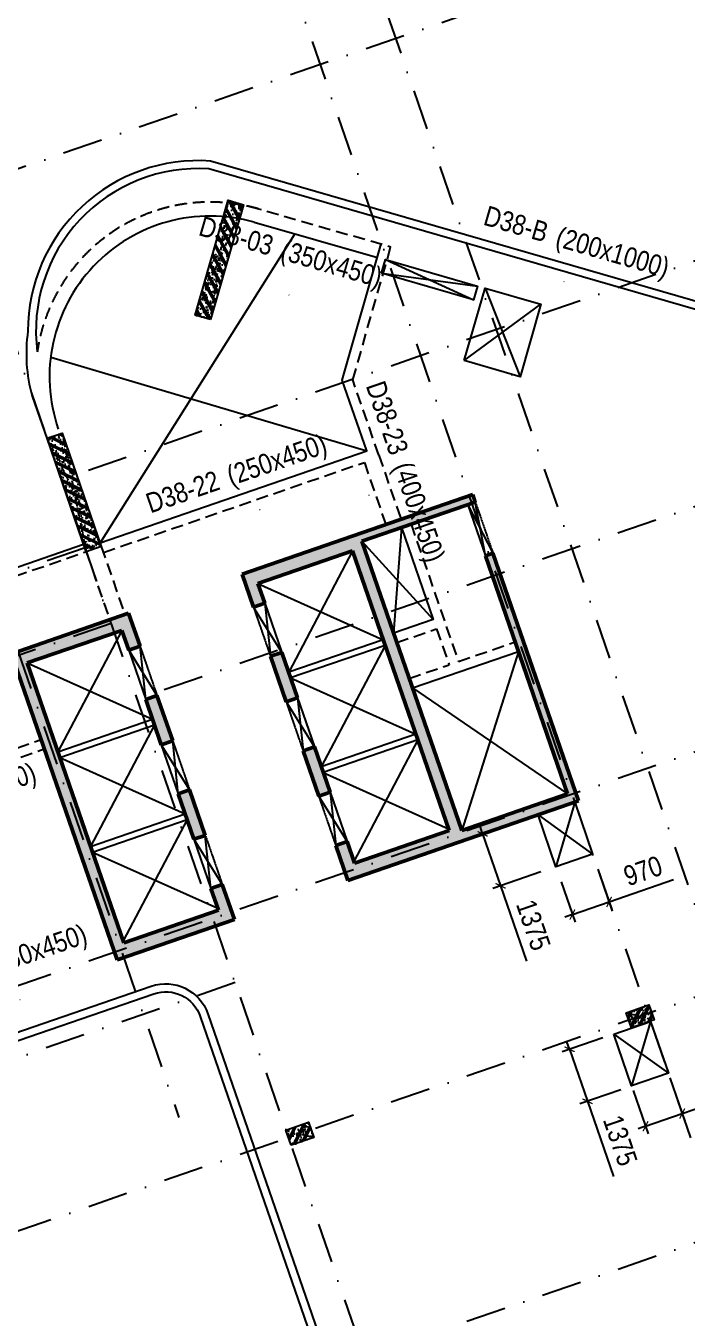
# Model space of a CAD drawing. Header units: millimetres. Extents: x -146681 to 1327256, y -72704 to 46237.
# Drawn here: x 851334 to 867866, y -13184 to 19124 of the extents above; entities that cross this region are included whole.
import ezdxf
from ezdxf.enums import TextEntityAlignment as Align

# ---------------------------------------------------------------- set-up
doc = ezdxf.new("R2010")
doc.units = ezdxf.units.MM
doc.header["$MEASUREMENT"] = 0
doc.linetypes.add('DASHDOT', pattern=[1, 0.5, -0.25, 0, -0.25])
doc.linetypes.add('DASHED', pattern=[4.5, 3, -1.5])
for name, color, linetype in [('ccu11-Khuat', 9, 'DASHED'), ('ccu11-Manh', 8, 'Continuous'), ('ccu11-Thay', 7, 'Continuous'), ('ccu12-Manh', 8, 'Continuous'), ('ccu12-Text', 31, 'Continuous'), ('KC2-DIM', 251, 'Continuous'), ('KT-Hatch', 251, 'Continuous'), ('KT-Luoi truc South Tower', 8, 'DASHDOT'), ('ST_MBDV Cot vach 220805$0$AUDIT_I_220805193045-5', 6, 'Continuous')]:
    doc.layers.add(name, color=color, linetype=linetype)
for name, color, linetype, lineweight in [('ccu12-Tencaukien', 9, 'Continuous', 15), ('KT-Kich thuoc', 159, 'Continuous', 18), ('ST_MBDV Cot vach 220805$0$KT-Net cot vach', 6, 'Continuous', 50)]:
    doc.layers.add(name, color=color, linetype=linetype, lineweight=lineweight)
doc.styles.add('Arial Narrow', font='ARIALN.TTF')
doc.dimstyles.new('ccu12-200', dxfattribs={"dimscale": 200, "dimtxt": 2.5, "dimasz": 1, "dimexe": 1, "dimexo": 2, "dimgap": 1, "dimtad": 1, "dimdec": 0, "dimdsep": 46, "dimtxsty": 'Arial Narrow', "dimblk": 'ARCHTICK', "dimcen": -1, "dimdle": 1, "dimclrd": 256, "dimclre": 256, "dimclrt": 3, "dimadec": 0, "dimazin": 2, "dimtfac": 0.1, "dimtdec": 0, "dimtmove": 0, "dimatfit": 1, "dimldrblk": 'ARCHTICK', "dimfxl": 1, "dimtvp": 0.833333, "dimtolj": 1, "dimtzin": 12, "dimarcsym": 0})
doc.dimstyles.new('CCU_1-300', dxfattribs={"dimscale": 300, "dimtxt": 2.5, "dimasz": 1, "dimexe": 1, "dimexo": 2, "dimgap": 0.5, "dimtad": 1, "dimdec": 0, "dimdsep": 46, "dimtxsty": 'Arial Narrow', "dimblk": 'ARCHTICK', "dimcen": -1, "dimdle": 1, "dimclrd": 256, "dimclre": 256, "dimclrt": 3, "dimadec": 0, "dimazin": 2, "dimtfac": 0.1, "dimtdec": 0, "dimtix": 1, "dimtmove": 2, "dimatfit": 1, "dimfxl": 1, "dimtvp": 0.833333, "dimtolj": 1, "dimtzin": 12, "dimarcsym": 0})

# ---------------------------------------------------------------- blocks, each defined once
blk = doc.blocks.new('_ArchTick')
at = {"color": 0, "const_width": 0.15}
blk.add_lwpolyline([(-0.5, -0.5), (0.5, 0.5)], dxfattribs=at)
blk = doc.blocks.new('*D493')
at = {"layer": 'Defpoints', "color": 0, "transparency": 16777216}
for p in [(-62765, 62151), (-62018, 59985), (-70998, 56885)]:
    blk.add_point(p, dxfattribs=at)
at = {"layer": 'KT-Kich thuoc', "lineweight": -2, "transparency": 16777216}
for p, q in [((-62214, 60553), (-62863, 62435)), ((-72029, 58953), (-62482, 62249)), ((-71193, 57452), (-71843, 59334))]:
    blk.add_line(p, q, dxfattribs=at)
for p, xscale, yscale, zscale, rotation in [((-62765, 62151), 300, 300, 300, 19.04713796427213), ((-71745, 59051), 300.0000000000001, 300.0000000000001, 300.0000000000001, 199.0471379642721)]:
    blk.add_blockref('_ArchTick', p, dxfattribs=dict(at, xscale=xscale, yscale=yscale, zscale=zscale, rotation=rotation))
at = {"layer": 'KT-Kich thuoc', "color": 3, "transparency": 16777216, "insert": (-67429, 61105), "char_height": 750, "attachment_point": 5, "rotation": 19.0471, "style": 'Arial Narrow'}
blk.add_mtext('\\A1;9500', dxfattribs=at)
blk = doc.blocks.new('*U194')
at = {"layer": 'ccu12-Tencaukien', "color": 8, "ltscale": 10000}
blk.add_line((361, -155), (354, -155), dxfattribs=at)
at = {"layer": 'ccu12-Text', "color": 2, "style": 'Arial Narrow', "width": 0.8}
blk.add_attdef('SH', text='', height=300, dxfattribs=at).set_placement((276, 6), align=Align.BOTTOM_RIGHT)
at = {"layer": 'ccu12-Text', "color": 31, "style": 'Arial Narrow', "width": 0.8}
for tag, p in [('(', (508, -75)), ('KT', (633, -75)), (')', (963, -75))]:
    blk.add_attdef(tag, text='', height=250, dxfattribs=at).set_placement(p, align=Align.BOTTOM_LEFT)
blk = doc.blocks.new('*U329')
h = blk.add_hatch()
h.set_pattern_fill('VATLIEU04', color=250, scale=40, style=0, pattern_type=2)
h.set_pattern_definition([(50, (-550, 650), (286.904, -25.1), [30, -330]), (355, (-550, 650), (-55.5, 300.88), [24, -264]), (100.451, (-526.1, 647.9), (231.404, 275.776), [25.496, -280.457]), (46.184, (-550, 730), (426.9, -66.21), [45, -495]), (96.636, (-514.43, 724.5), (373.87, 389.65), [38.24, -420.69]), (351.184, (-550, 730), (373.86, 389.65), [36, -396]), (21, (-510, 710), (238.763, -161.048), [30, -330]), (326, (-510, 710), (97.326, 290.06), [24, -264]), (71.451, (-490.1, 696.58), (336.09, 129.01), [25.496, -280.457]), (37.5, (-550, 650), (4.864, 133.1575), [0, -260.8, 0, -268, 0, -265]), (7.5, (-550, 650), (105.228, 157.765), [0, -152.8, 0, -254.8, 0, -101]), (327.5, (-639.2, 650), (213.529, -9.022), [0, -100, 0, -312, 0, -414]), (317.5, (-679.2, 650), (233.274, 40.042), [0, -130, 0, -207.2, 0, -294]), (45, (-550, 650), (-120.208, 120.208), []), (45, (-550, 699), (-120.208, 120.208), [])])
h.paths.add_polyline_path([(-475, -475), (-75, -475), (-75, 125), (-475, 125)])
at = {"color": 6, "ltscale": 0.25}
blk.add_lwpolyline([(-475, -475), (-75, -475), (-75, 125), (-475, 125)], close=True, dxfattribs=at)
at = {"layer": 'Defpoints', "linetype": 'ByBlock', "ltscale": 30}
for p, q in [((-75, -475), (-475, 125)), ((-475, -475), (-75, 125))]:
    blk.add_line(p, q, dxfattribs=at)
blk = doc.blocks.new('*U331')
h = blk.add_hatch()
h.set_pattern_fill('VATLIEU04', color=250, scale=40, style=0, pattern_type=2)
h.set_pattern_definition([(50, (-550, 650), (286.904, -25.1), [30, -330]), (355, (-550, 650), (-55.5, 300.88), [24, -264]), (100.451, (-526.1, 647.9), (231.404, 275.776), [25.496, -280.457]), (46.184, (-550, 730), (426.9, -66.21), [45, -495]), (96.636, (-514.43, 724.5), (373.87, 389.65), [38.24, -420.69]), (351.184, (-550, 730), (373.86, 389.65), [36, -396]), (21, (-510, 710), (238.763, -161.048), [30, -330]), (326, (-510, 710), (97.326, 290.06), [24, -264]), (71.451, (-490.1, 696.58), (336.09, 129.01), [25.496, -280.457]), (37.5, (-550, 650), (4.864, 133.1575), [0, -260.8, 0, -268, 0, -265]), (7.5, (-550, 650), (105.228, 157.765), [0, -152.8, 0, -254.8, 0, -101]), (327.5, (-639.2, 650), (213.529, -9.022), [0, -100, 0, -312, 0, -414]), (317.5, (-679.2, 650), (233.274, 40.042), [0, -130, 0, -207.2, 0, -294]), (45, (-550, 650), (-120.208, 120.208), []), (45, (-550, 699), (-120.208, 120.208), [])])
h.paths.add_polyline_path([(-475, -475), (-75, -475), (-75, 125), (-475, 125)])
at = {"color": 6, "ltscale": 0.25}
blk.add_lwpolyline([(-475, -475), (-75, -475), (-75, 125), (-475, 125)], close=True, dxfattribs=at)
at = {"layer": 'Defpoints', "linetype": 'ByBlock', "ltscale": 30}
for p, q in [((-75, -475), (-475, 125)), ((-475, -475), (-75, 125))]:
    blk.add_line(p, q, dxfattribs=at)
blk = doc.blocks.new('*U202')
h = blk.add_hatch()
h.set_pattern_fill('VATLIEU04', color=250, scale=40, style=0, pattern_type=2)
h.set_pattern_definition([(50, (-550, 3050), (286.904, -25.101), [30, -330]), (355, (-550, 3050), (-55.5, 300.877), [24, -264]), (100.451, (-526.1, 3047.9), (231.404, 275.776), [25.496, -280.457]), (46.184, (-550, 3130), (426.896, -66.208), [45, -495]), (96.636, (-514.43, 3124.5), (373.865, 389.647), [38.244, -420.685]), (351.184, (-550, 3130), (373.865, 389.65), [36, -396]), (21, (-510, 3110), (238.763, -161.048), [30, -330]), (326, (-510, 3110), (97.326, 290.06), [24, -264]), (71.451, (-490.1, 3096.58), (336.09, 129.012), [25.496, -280.457]), (37.5, (-550, 3050), (4.864, 133.1575), [0, -260.8, 0, -268, 0, -265]), (7.5, (-550, 3050), (105.228, 157.7647), [0, -152.8, 0, -254.8, 0, -101]), (327.5, (-639.2, 3050), (213.529, -9.022), [0, -100, 0, -312, 0, -414]), (317.5, (-679.2, 3050), (233.274, 40.042), [0, -130, 0, -207.2, 0, -294]), (45, (-550, 3050), (-120.208, 120.208), []), (45, (-550, 3099), (-120.208, 120.208), [])])
h.paths.add_polyline_path([(-475, -475), (-75, -475), (-75, 2525), (-475, 2525)])
at = {"color": 6, "ltscale": 0.25}
blk.add_lwpolyline([(-475, -475), (-75, -475), (-75, 2525), (-475, 2525)], close=True, dxfattribs=at)
at = {"layer": 'Defpoints', "linetype": 'ByBlock', "ltscale": 30}
for p, q in [((-75, -475), (-475, 2525)), ((-475, -475), (-75, 2525))]:
    blk.add_line(p, q, dxfattribs=at)
blk = doc.blocks.new('*U200')
h = blk.add_hatch()
h.set_pattern_fill('VATLIEU04', color=250, scale=40, style=0, pattern_type=2)
h.set_pattern_definition([(50, (-550, 3038.88), (286.904, -25.101), [30, -330]), (355, (-550, 3038.88), (-55.5, 300.877), [24, -264]), (100.451, (-526.1, 3036.8), (231.404, 275.776), [25.496, -280.457]), (46.184, (-550, 3118.88), (426.896, -66.208), [45, -495]), (96.636, (-514.43, 3113.36), (373.865, 389.647), [38.244, -420.685]), (351.184, (-550, 3118.9), (373.865, 389.65), [36, -396]), (21, (-510, 3098.88), (238.763, -161.048), [30, -330]), (326, (-510, 3098.88), (97.326, 290.06), [24, -264]), (71.451, (-490.1, 3085.46), (336.09, 129.012), [25.496, -280.457]), (37.5, (-550, 3038.88), (4.864, 133.1575), [0, -260.8, 0, -268, 0, -265]), (7.5, (-550, 3038.88), (105.228, 157.7647), [0, -152.8, 0, -254.8, 0, -101]), (327.5, (-639.2, 3038.88), (213.529, -9.022), [0, -100, 0, -312, 0, -414]), (317.5, (-679.2, 3038.88), (233.274, 40.042), [0, -130, 0, -207.2, 0, -294]), (45, (-550, 3038.88), (-120.208, 120.208), []), (45, (-550, 3087.88), (-120.208, 120.208), [])])
h.paths.add_polyline_path([(-475, -475), (-75, -475), (-75, 2514), (-475, 2514)])
at = {"color": 6, "ltscale": 0.25}
blk.add_lwpolyline([(-475, -475), (-75, -475), (-75, 2514), (-475, 2514)], close=True, dxfattribs=at)
at = {"layer": 'Defpoints', "linetype": 'ByBlock', "ltscale": 30}
for p, q in [((-75, -475), (-475, 2514)), ((-475, -475), (-75, 2514))]:
    blk.add_line(p, q, dxfattribs=at)
blk = doc.blocks.new('MBCV-T38')
at = {"layer": 'KT-Hatch'}
h = blk.add_hatch(dxfattribs=at)
h.set_pattern_fill('BTCT', color=256, scale=40)
h.set_pattern_definition([(50, (44510.04, -29192.65), (286.9041, -25.10085), [30, -330]), (355, (44510.04, -29192.65), (-55.5005, 300.8769), [24, -264]), (100.4514, (44533.95, -29194.74), (231.40375, 275.7758), [25.4961, -280.4568]), (46.1842, (44510.04, -29112.65), (426.8964, -66.2076), [45, -495]), (96.6356, (44545.6, -29118.16), (373.865, 389.6471), [38.2441, -420.6852]), (351.1842, (44510.04, -29112.65), (373.8648, 389.6474), [36, -396]), (21, (44550.04, -29132.65), (238.7628, -161.04756), [30, -330]), (326, (44550.04, -29132.65), (97.3261, 290.06), [24, -264]), (71.4514, (44569.93, -29146.07), (336.08905, 129.0122), [25.4961, -280.4568]), (37.5, (44510.04, -29192.65), (4.86394, 133.15754), [0, -260.8, 0, -268, 0, -265]), (7.5, (44510.04, -29192.65), (105.22781, 157.76468), [0, -152.8, 0, -254.8, 0, -101]), (327.5, (44420.84, -29192.65), (213.52897, -9.02195), [0, -100, 0, -312, 0, -414]), (317.5, (44380.84, -29192.65), (233.27447, 40.042), [0, -130, 0, -207.2, 0, -294]), (45, (44510.04, -29192.65), (-106.06602, 106.06602), []), (45, (44580.75, -29192.65), (-106.06602, 106.06602), [])])
h.paths.add_polyline_path([(-21536, 14882), (-24466, 13870), (-21822, 6213), (-18892, 7225), (-19194, 8099), (-19478, 8001), (-19290, 7458), (-21653, 6642), (-24068, 13637), (-21705, 14453), (-21534, 13957), (-21250, 14054)])
h.paths.add_polyline_path([(-15938, 16441), (-13523, 9446), (-15886, 8630), (-16075, 9176), (-16358, 9078), (-16056, 8202), (-10290, 10192), (-12427, 16384), (-12616, 16318), (-10560, 10363), (-13207, 9450), (-15703, 16681), (-12868, 17660), (-12933, 17849), (-18699, 15858), (-18414, 15033), (-18131, 15131), (-18301, 15625)])
h.paths.add_polyline_path([(-17598, 12670), (-17315, 12768), (-17706, 13903), (-17990, 13805)], flags=17)
h.paths.add_polyline_path([(-16891, 11539), (-17174, 11442), (-16783, 10307), (-16499, 10405)], flags=17)
h.paths.add_polyline_path([(-19902, 9230), (-19618, 9328), (-20010, 10463), (-20294, 10365)], flags=17)
h.paths.add_polyline_path([(-20826, 12826), (-21109, 12728), (-20718, 11593), (-20434, 11691)], flags=17)
at = {"layer": 'ccu11-Khuat', "color": 6, "ltscale": 0.2, "elevation": 0}
for points in [[(-12868, 17660), (-12427, 16384)], [(-18414, 15033), (-17990, 13805)], [(-21250, 14054), (-20826, 12826)], [(-17598, 12670), (-17174, 11442)], [(-20434, 11691), (-20010, 10463)], [(-16783, 10307), (-16358, 9078)], [(-19618, 9328), (-19194, 8099)]]:
    blk.add_lwpolyline(points, dxfattribs=at)
at = {"layer": 'ccu11-Thay', "color": 6, "ltscale": 0.5, "elevation": 0}
for points in [[(-13057, 17594), (-12616, 16318)], [(-18131, 15131), (-17706, 13903)], [(-21534, 13957), (-21109, 12728)], [(-17315, 12768), (-16891, 11539)], [(-20718, 11593), (-20294, 10365)], [(-16499, 10405), (-16075, 9176)], [(-19902, 9230), (-19478, 8001)]]:
    blk.add_lwpolyline(points, dxfattribs=at)
at = {"layer": 'ccu12-Manh', "ltscale": 0.5}
for p, q in [((-13057, 17594, 0), (-12427, 16384, 0)), ((-12616, 16318, 0), (-12868, 17660, 0))]:
    blk.add_line(p, q, dxfattribs=at)
at = {"layer": 'ST_MBDV Cot vach 220805$0$KT-Net cot vach', "extrusion": (-3.35283e-09, 1.99852e-08, 1)}
for p, q in [((-12933, 17849, 0), (-18699, 15858, 0)), ((-12868, 17660, 0), (-12933, 17849, 0)), ((-12868, 17660, 0), (-15703, 16681, 0)), ((-15703, 16681, 0), (-13207, 9450, 0)), ((-15938, 16441, 0), (-18301, 15625, 0)), ((-13523, 9446, 0), (-15938, 16441, 0)), ((-10560, 10363, 0), (-12616, 16318, 0)), ((-10290, 10192, 0), (-12427, 16384, 0)), ((-18699, 15858, 0), (-18414, 15033, 0)), ((-18301, 15625, 0), (-18131, 15131, 0)), ((-21536, 14882, 0), (-24466, 13870, 0)), ((-21250, 14054, 0), (-21536, 14882, 0)), ((-21705, 14453, 0), (-24068, 13637, 0)), ((-21534, 13957, 0), (-21705, 14453, 0)), ((-17706, 13903, 0), (-17315, 12768, 0)), ((-24466, 13870, 0), (-21822, 6213, 0)), ((-24068, 13637, 0), (-21653, 6642, 0)), ((-17990, 13805, 0), (-17598, 12670, 0)), ((-20718, 11593, 0), (-21109, 12728, 0)), ((-20434, 11691, 0), (-20826, 12826, 0)), ((-17174, 11442, 0), (-16783, 10307, 0)), ((-16891, 11539, 0), (-16499, 10405, 0)), ((-19902, 9230, 0), (-20294, 10365, 0)), ((-19618, 9328, 0), (-20010, 10463, 0)), ((-13207, 9450, 0), (-10560, 10363, 0)), ((-16056, 8202, 0), (-10290, 10192, 0)), ((-15886, 8630, 0), (-13523, 9446, 0)), ((-16358, 9078, 0), (-16056, 8202, 0)), ((-16075, 9176, 0), (-15886, 8630, 0)), ((-18892, 7225, 0), (-19194, 8099, 0)), ((-19290, 7458, 0), (-19478, 8001, 0)), ((-21653, 6642, 0), (-19290, 7458, 0)), ((-21822, 6213, 0), (-18892, 7225, 0))]:
    blk.add_line(p, q, dxfattribs=at)
at = {"layer": 'ST_MBDV Cot vach 220805$0$KT-Net cot vach'}
for p, q in [((-12616, 16318, 0), (-12427, 16384, 0)), ((-18131, 15131, 0), (-18414, 15033, 0)), ((-21250, 14054, 0), (-21534, 13957, 0)), ((-17706, 13903, 0), (-17990, 13805, 0)), ((-20826, 12826, 0), (-21109, 12728, 0)), ((-17315, 12768, 0), (-17598, 12670, 0)), ((-20434, 11691, 0), (-20718, 11593, 0)), ((-16891, 11539, 0), (-17174, 11442, 0)), ((-20010, 10463, 0), (-20294, 10365, 0)), ((-16499, 10405, 0), (-16783, 10307, 0)), ((-19618, 9328, 0), (-19902, 9230, 0)), ((-16075, 9176, 0), (-16358, 9078, 0)), ((-19194, 8099, 0), (-19478, 8001, 0))]:
    blk.add_line(p, q, dxfattribs=at)
at = {"layer": 'ST_MBDV Cot vach 220805$0$AUDIT_I_220805193045-5', "linetype": 'ByBlock'}
for name, p, xscale, rotation in [('*U200', (-19814, 22810, 0), -1, 343.8836854960887), ('*U202', (-22971, 18962, 0), -1, 199.0471379540016), ('*U329', (-8671, 5121, 0), -0.9999999999999998, 289.0471379532163), ('*U331', (-17178, 2184, 0), -0.9999999999999998, 289.0471379532163)]:
    blk.add_blockref(name, p, dxfattribs=dict(at, xscale=xscale, rotation=rotation))
blk = doc.blocks.new('mbkc-t38')
blk.add_line((-26296, 27572, 0), (-24098, 28331, 0))
at = {"elevation": 0}
for points in [[(6200, 10700), (3064, 10700), (3074, 12373, 0.085159), (2784, 14138), (1049, 19152), (-3079, 31083, 0.260467), (-5870, 33557), (-20929, 37908, 0.435644), (-25490, 33654, 0.102481), (-25386, 32033), (-24080, 28306), (-24089, 28303)], [(6200, 10500), (2863, 10500), (2874, 12375, 0.085159), (2595, 14072), (860, 19087), (-3268, 31017, 0.260924), (-5919, 33363), (-20964, 37710, 0.472688), (-25256, 33136, 0.364297)], [(-26286, 27544), (-26287, 27544), (-28875, 34908, 0.338337), (-32749, 36444), (-62185, 26289, 0.459457), (-64225, 21139), (-55456, 6813, 0.279689), (-50490, 5781), (-27772, 13619, 0.204279), (-27706, 13740), (-27482, 14770, -0.275412), (-26755, 15571), (-22342, 17089, -0.414195), (-21181, 16524), (-12852, -7567, 0.319754), (-8032, -11000), (37106, -11000, 0.36531), (42072, -6689, 0.102434), (42063, -5068), (39621, 6403, 0.132611), (38155, 9202, 0.066499), (37024, 10116, 0.137615), (34943, 10700), (9300, 10700)], [(-53502, 5908, 0.161195), (-50556, 5970), (-27901, 13786), (-27678, 14811, -0.274307), (-26816, 15761), (-22407, 17278, -0.414153), (-20992, 16589), (-12663, -7501, 0.319754), (-8032, -10800), (37104, -10800, 0.151467), (39864, -9900, 0.151467)]]:
    blk.add_lwpolyline(points, format="xyb", dxfattribs=at)
at = {"ltscale": 0.5, "elevation": 0}
for points in [[(-16148, 28746), (-15355, 26449), (-16347, 26106)], [(-16608, 25942), (-18971, 25126)], [(-16559, 25800), (-18922, 24984)], [(-15874, 24735), (-13227, 25649)], [(-24738, 23138), (-22375, 23954)], [(-24689, 22996), (-22326, 23812)], [(-15792, 23579), (-18155, 22763)], [(-15743, 23437), (-18106, 22621)], [(-23922, 20775), (-21559, 21591)], [(-23873, 20633), (-21510, 21449)]]:
    blk.add_lwpolyline(points, dxfattribs=at)
at = {"layer": 'ccu11-Khuat', "ltscale": 100}
for p, q in [((-20383, 36899, 0), (-16418, 35767, 0)), ((-17079, 30375, 0), (-16543, 28821, 0)), ((-16718, 30553, 0), (-16165, 28951, 0)), ((-15912, 28827, 0), (-14727, 25396, 0)), ((-26230, 27383, 0), (-24033, 28142, 0)), ((-24033, 28142, 0), (-23445, 26441, 0)), ((-23655, 28273, 0), (-23067, 26571, 0)), ((-30432, 21627, 0), (-25162, 23446, 0)), ((-30350, 21391, 0), (-25080, 23210, 0))]:
    blk.add_line(p, q, dxfattribs=at)
at = {"layer": 'ccu11-Khuat', "ltscale": 100, "elevation": 0}
for points in [[(-16718, 30553), (-17368, 32437), (-16418, 35767)], [(-23603, 28123), (-17079, 30375)], [(-16266, 25870), (-15273, 26212), (-14963, 25314)], [(-14727, 25396), (-13309, 25885)], [(-15956, 24972), (-14963, 25314)]]:
    blk.add_lwpolyline(points, dxfattribs=at)
at = {"layer": 'ccu11-Khuat', "color": 6, "ltscale": 0.2, "elevation": 0}
for points in [[(-14305, 29382), (-13864, 28106)], [(-19851, 26756), (-19427, 25527)], [(-22687, 25777), (-22263, 24548)], [(-19035, 24393), (-18611, 23164)], [(-21871, 23414), (-21447, 22185)], [(-18220, 22029), (-17795, 20801)], [(-21055, 21050), (-20631, 19822)]]:
    blk.add_lwpolyline(points, dxfattribs=at)
at = {"layer": 'ccu11-Khuat', "ltscale": 100}
blk.add_arc((-20935, 32517, 0), 4365, 74.0714, 171.8386, dxfattribs=at)
at = {"layer": 'ccu11-Manh'}
for p, q in [((-18817, 36088, 0), (-23685, 28359, 0)), ((-16554, 35445, 0), (-14350, 34436, 0)), ((-16652, 35103, 0), (-14251, 34782, 0)), ((-14056, 34731, 0), (-13188, 32517, 0)), ((-14580, 32919, 0), (-12664, 34330, 0)), ((-24920, 33008, 0), (-17019, 30661, 0)), ((-11821, 21882, 0), (-12289, 20266, 0)), ((-12738, 21565, 0), (-11372, 20582, 0)), ((-9928, 16399, 0), (-10397, 14786, 0)), ((-10845, 16083, 0), (-9480, 15102, 0))]:
    blk.add_line(p, q, dxfattribs=at)
at = {"layer": 'ccu11-Manh', "elevation": 0}
for points in [[(-16148, 28746), (-16347, 26106)], [(-17375, 28163), (-18971, 25126)], [(-17140, 28403), (-15355, 26449)], [(-19738, 27347), (-16608, 25942)], [(-23142, 26175), (-24738, 23138)], [(-16559, 25800), (-18155, 22763)], [(-25505, 25359), (-22375, 23954)], [(-18922, 24984), (-15792, 23579)], [(-22326, 23812), (-23922, 20775)], [(-15743, 23437), (-17340, 20400)], [(-24689, 22996), (-21559, 21591)], [(-18106, 22621), (-14976, 21216)], [(-21510, 21449), (-23106, 18412)], [(-23873, 20633), (-20743, 19227)]]:
    blk.add_lwpolyline(points, dxfattribs=at)
at = {"layer": 'ccu11-Thay'}
blk.add_line((-19833, 36378, 0), (-16754, 35499, 0), dxfattribs=at)
at = {"layer": 'ccu11-Thay', "elevation": 0}
for points in [[(-23685, 28359), (-17019, 30661), (-17630, 32430), (-16658, 35835)], [(-16652, 35103), (-16554, 35445), (-14250, 34781), (-14350, 34436), (-16652, 35103)], [(-16652, 35103), (-16554, 35445), (-14251, 34782), (-14350, 34436), (-16652, 35103)], [(-12738, 21565), (-11821, 21882), (-11372, 20582), (-12289, 20266), (-12738, 21565)], [(-10845, 16083), (-9928, 16399), (-9480, 15102), (-10397, 14786), (-10845, 16083)]]:
    blk.add_lwpolyline(points, dxfattribs=at)
blk.add_lwpolyline([(-14580, 32919), (-14056, 34731), (-12664, 34330), (-13188, 32517)], close=True, dxfattribs=at)
blk.add_lwpolyline([(-14580, 32919), (-14056, 34731), (-12664, 34330), (-13188, 32517)], close=True, dxfattribs=at)
at = {"layer": 'ccu11-Thay', "color": 6, "ltscale": 0.5, "elevation": 0}
for points in [[(-14494, 29317), (-14053, 28041)], [(-19568, 26854), (-19143, 25625)], [(-22971, 25679), (-22546, 24450)], [(-18752, 24490), (-18328, 23262)], [(-22155, 23316), (-21730, 22087)], [(-17936, 22127), (-17512, 20899)], [(-21339, 20953), (-20915, 19724)]]:
    blk.add_lwpolyline(points, dxfattribs=at)
at = {"layer": 'ccu11-Thay'}
blk.add_arc((-20935, 32517, 0), 4015, 74.0714, 199.0471, dxfattribs=at)
at = {"layer": 'ccu12-Manh', "ltscale": 0.5}
for p, q in [((-14494, 29317, 0), (-13864, 28106, 0)), ((-14053, 28041, 0), (-14305, 29382, 0))]:
    blk.add_line(p, q, dxfattribs=at)
at = {"layer": 'ccu12-Manh', "ltscale": 0.5, "elevation": 0}
for points in [[(-13227, 25649), (-14644, 21172)], [(-15874, 24736), (-11997, 22086)]]:
    blk.add_lwpolyline(points, dxfattribs=at)
at = {"layer": 'KC2-DIM', "ltscale": 0.5, "elevation": 0}
for points in [[(-19568, 26854), (-19427, 25527)], [(-19143, 25625), (-19851, 26756)], [(-22971, 25679), (-22263, 24548)], [(-22546, 24450), (-22687, 25777)], [(-18328, 23262), (-19035, 24393)], [(-18752, 24490), (-18611, 23164)], [(-22155, 23316), (-21447, 22185)], [(-21730, 22087), (-21871, 23414)], [(-17512, 20899), (-18220, 22029)], [(-17936, 22127), (-17795, 20801)], [(-20915, 19724), (-21055, 21050)], [(-21339, 20953), (-20631, 19822)]]:
    blk.add_lwpolyline(points, dxfattribs=at)
at = {"layer": 'ccu11-Khuat'}
blk.add_blockref('MBCV-T38', (-1437, 11722, 0), dxfattribs=at)
blk = doc.blocks.new('*D356')
at = {"layer": 'Defpoints', "color": 0, "transparency": 16777216}
for p in [(864137, -599), (864586, -1898), (863202, -2376)]:
    blk.add_point(p, dxfattribs=at)
at = {"layer": 'KC2-DIM', "lineweight": -2, "transparency": 16777216}
for p, q in [((863759, -729), (862564, -1142)), ((862753, -1077), (862688, -888)), ((862753, -1077), (863202, -2376)), ((864208, -2029), (863012, -2442)), ((863202, -2376), (863851, -4256))]:
    blk.add_line(p, q, dxfattribs=at)
at = {"layer": 'KC2-DIM', "lineweight": -2, "transparency": 16777216, "xscale": 200, "yscale": 200, "zscale": 200}
for p, rotation in [((862753, -1077), 289.0471397056484), ((863202, -2376), 109.0471397056483)]:
    blk.add_blockref('_ArchTick', p, dxfattribs=dict(at, rotation=rotation))
at = {"layer": 'KC2-DIM', "color": 3, "transparency": 16777216, "insert": (864022, -3357), "char_height": 500, "attachment_point": 5, "rotation": 289.0471, "style": 'Arial Narrow'}
blk.add_mtext('\\A1;1375', dxfattribs=at)
blk = doc.blocks.new('*D357')
at = {"layer": 'Defpoints', "color": 0, "transparency": 16777216}
for p in [(865503, -1582), (864586, -1898), (865915, -2776)]:
    blk.add_point(p, dxfattribs=at)
at = {"layer": 'KC2-DIM', "lineweight": -2, "transparency": 16777216}
for p, q in [((865633, -1960), (865980, -2965)), ((865915, -2776), (867526, -2220)), ((864717, -2276), (865064, -3281)), ((864998, -3092), (865915, -2776)), ((864998, -3092), (864809, -3158))]:
    blk.add_line(p, q, dxfattribs=at)
at = {"layer": 'KC2-DIM', "lineweight": -2, "transparency": 16777216, "xscale": 200, "yscale": 200, "zscale": 200}
for p, rotation in [((865915, -2776), 199.047137953764), ((864998, -3092), 19.04713795376409)]:
    blk.add_blockref('_ArchTick', p, dxfattribs=dict(at, rotation=rotation))
at = {"layer": 'KC2-DIM', "color": 3, "transparency": 16777216, "insert": (866761, -2002), "char_height": 500, "attachment_point": 5, "rotation": 19.0471, "style": 'Arial Narrow'}
blk.add_mtext('\\A1;970', dxfattribs=at)
blk = doc.blocks.new('*D358')
at = {"layer": 'Defpoints', "color": 0, "transparency": 16777216}
for p in [(866135, -6045), (866583, -7345), (865374, -7762)]:
    blk.add_point(p, dxfattribs=at)
at = {"layer": 'KC2-DIM', "lineweight": -2, "transparency": 16777216}
for p, q in [((865757, -6175), (864737, -6527)), ((864926, -6461), (864861, -6272)), ((864926, -6461), (865374, -7762)), ((866204, -7475), (865185, -7827)), ((865374, -7762), (866022, -9642))]:
    blk.add_line(p, q, dxfattribs=at)
at = {"layer": 'KC2-DIM', "lineweight": -2, "transparency": 16777216, "xscale": 200, "yscale": 200, "zscale": 200}
for p, rotation in [((864926, -6461), 289.0063352187963), ((865374, -7762), 109.0063352187962)]:
    blk.add_blockref('_ArchTick', p, dxfattribs=dict(at, rotation=rotation))
at = {"layer": 'KC2-DIM', "color": 3, "transparency": 16777216, "insert": (866193, -8743), "char_height": 500, "attachment_point": 5, "rotation": 289.0063, "style": 'Arial Narrow'}
blk.add_mtext('\\A1;1375', dxfattribs=at)
blk = doc.blocks.new('*D359')
at = {"layer": 'Defpoints', "color": 0, "transparency": 16777216}
for p in [(867303, -6797), (866387, -7114), (867742, -8069)]:
    blk.add_point(p, dxfattribs=at)
at = {"layer": 'KC2-DIM', "lineweight": -2, "transparency": 16777216}
for p, q in [((867434, -7175), (867807, -8258)), ((866517, -7492), (866891, -8575)), ((867742, -8069), (869353, -7513)), ((866826, -8385), (867742, -8069)), ((866826, -8385), (866637, -8451))]:
    blk.add_line(p, q, dxfattribs=at)
at = {"layer": 'KC2-DIM', "lineweight": -2, "transparency": 16777216, "xscale": 200, "yscale": 200, "zscale": 200}
for p, rotation in [((867742, -8069), 199.0471379537626), ((866826, -8385), 19.04713795376257)]:
    blk.add_blockref('_ArchTick', p, dxfattribs=dict(at, rotation=rotation))
at = {"layer": 'KC2-DIM', "color": 3, "transparency": 16777216, "insert": (868588, -7295), "char_height": 500, "attachment_point": 5, "rotation": 19.0471, "style": 'Arial Narrow'}
blk.add_mtext('\\A1;970', dxfattribs=at)
blk = doc.blocks.new('Asix South Tower')
at = {"layer": 'KT-Luoi truc South Tower', "ltscale": 2000}
for p, q in [((-61527.4, 64693.7), (-45306.5, 17710.6)), ((-63417.9, 64041.1), (-47197, 17057.9)), ((-45928.1, 63080), (-113358.3, 39799.9)), ((-72397.8, 60940.8), (-54232.5, 8325.6)), ((-74690, 60149.4), (-64788, 31468.5)), ((-43415.2, 55801.6), (-67725.7, 47408.4)), ((-41522.4, 50319.2), (-65827.2, 41928)), ((-67132.6, 45709), (-110541.5, 30722.1)), ((-39629.6, 44836.7), (-71714.8, 33759.3)), ((-66479.9, 43818.5), (-109888.9, 28831.6)), ((-37736.8, 39354.3), (-105450.5, 15976.2)), ((-63379.6, 34838.6), (-106788.6, 19851.7)), ((-37735.1, 33218.9), (-103274.2, 10591.7))]:
    blk.add_line(p, q, dxfattribs=at)
at = {"layer": 'KT-Kich thuoc'}
dim = blk.add_linear_dim(base=(-62765.3, 62150.9), p1=(-70997.6, 56885.2), p2=(-62017.7, 59985.5), angle=19.04714, dimstyle='CCU_1-300', dxfattribs=at)
dim.commit()
dim.dimension.update_dxf_attribs({"geometry": '*D493', "text_midpoint": (-67429.2, 61104.5)})

msp = doc.modelspace()

# ---------------------------------------------------------------- block references
msp.add_blockref('mbkc-t38', (876875.3, -22163.9, 0))
at = {"layer": 'ccu12-Tencaukien', "extrusion": (1.49553e-07, -1.06322e-06, 1)}
ref = msp.add_blockref('*U194', (864435.2, 13340.8, 0.1), dxfattribs=dict(at, xscale=1.815893337873055, yscale=1.815893337873055, zscale=1.815893337873055, rotation=323.4206192105505))
ref.add_attrib('KT', '(200x1000)', dxfattribs={"color": 31, "extrusion": (1.49553e-07, -1.06322e-06, 1), "height": 500, "rotation": 343.88369, "style": 'Arial Narrow'}).set_placement((864503.5, 13483.9, 0.1), align=Align.BOTTOM_LEFT)
ref.add_attrib('SH', 'D38-B', dxfattribs={"color": 2, "extrusion": (1.49553e-07, -1.06322e-06, 1), "height": 500, "rotation": 343.88369, "style": 'Arial Narrow'}).set_placement((864261.1, 13563.2, 0.1), align=Align.BOTTOM_RIGHT)
ref = msp.add_blockref('*U194', (857561.4, 13008.9, 0.1), dxfattribs=dict(at, xscale=1.815893337873055, yscale=1.815893337873055, zscale=1.815893337873055, rotation=323.4206192105505))
ref.add_attrib('KT', '(350x450)', dxfattribs={"color": 31, "extrusion": (1.49553e-07, -1.06322e-06, 1), "height": 500, "rotation": 343.88369, "style": 'Arial Narrow'}).set_placement((857629.7, 13151.9, 0.1), align=Align.BOTTOM_LEFT)
ref.add_attrib('SH', 'D38-03', dxfattribs={"color": 2, "extrusion": (1.49553e-07, -1.06322e-06, 1), "height": 500, "rotation": 343.88369, "style": 'Arial Narrow'}).set_placement((857387.2, 13231.2, 0.1), align=Align.BOTTOM_RIGHT)
at = {"layer": 'ccu12-Tencaukien', "extrusion": (-7.83069e-07, -7.34583e-07, 1)}
ref = msp.add_blockref('*U194', (860215.6, 8034, -0.7), dxfattribs=dict(at, xscale=1.815893337873054, yscale=1.815893337873054, zscale=1.815893337873054, rotation=268.5840801821969))
ref.add_attrib('KT', '(400x450)', dxfattribs={"color": 31, "extrusion": (-7.83069e-07, -7.34583e-07, 1), "height": 500, "rotation": 289.04715, "style": 'Arial Narrow'}).set_placement((860371.9, 8060.6, -0.7), align=Align.BOTTOM_LEFT)
ref.add_attrib('SH', 'D38-23', dxfattribs={"color": 2, "extrusion": (-7.83069e-07, -7.34583e-07, 1), "height": 500, "rotation": 289.04715, "style": 'Arial Narrow'}).set_placement((860297.1, 8304.5, -0.7), align=Align.BOTTOM_RIGHT)
at = {"layer": 'ccu12-Tencaukien', "extrusion": (7.34583e-07, -7.83069e-07, 1)}
ref = msp.add_blockref('*U194', (856542.8, 7321.3, 0.6), dxfattribs=dict(at, xscale=1.815893337873054, yscale=1.815893337873054, zscale=1.815893337873054, rotation=358.58408018223))
ref.add_attrib('KT', '(250x450)', dxfattribs={"color": 31, "extrusion": (7.34583e-07, -7.83069e-07, 1), "height": 500, "rotation": 19.04715, "style": 'Arial Narrow'}).set_placement((856516.3, 7477.6, 0.6), align=Align.BOTTOM_LEFT)
ref.add_attrib('SH', 'D38-22', dxfattribs={"color": 2, "extrusion": (7.34583e-07, -7.83069e-07, 1), "height": 500, "rotation": 19.04715, "style": 'Arial Narrow'}).set_placement((856272.4, 7402.8, 0.6), align=Align.BOTTOM_RIGHT)
at = {"layer": 'ccu12-Tencaukien', "extrusion": (7.34404e-07, -7.83237e-07, 1)}
ref = msp.add_blockref('*U194', (849277.8, -894.1, 0.6), dxfattribs=dict(at, xscale=1.815893337873055, yscale=1.815893337873055, zscale=1.815893337873055, rotation=358.5709629189016))
ref.add_attrib('KT', '(250x450)', dxfattribs={"color": 31, "extrusion": (7.34404e-07, -7.83237e-07, 1), "height": 500, "rotation": 19.03403, "style": 'Arial Narrow'}).set_placement((849251.2, -737.8, 0.6), align=Align.BOTTOM_LEFT)
ref.add_attrib('SH', 'D38-27', dxfattribs={"color": 2, "extrusion": (7.34404e-07, -7.83237e-07, 1), "height": 500, "rotation": 19.03403, "style": 'Arial Narrow'}).set_placement((849007.4, -812.6, 0.6), align=Align.BOTTOM_RIGHT)
at = {"layer": 'ccu12-Tencaukien', "extrusion": (7.34415e-07, -7.83226e-07, 1)}
ref = msp.add_blockref('*U194', (850547.1, -4930, 0.6), dxfattribs=dict(at, xscale=1.815893337873055, yscale=1.815893337873055, zscale=1.815893337873055, rotation=358.5718110349675))
ref.add_attrib('KT', '(350x450)', dxfattribs={"color": 31, "extrusion": (7.34415e-07, -7.83226e-07, 1), "height": 500, "rotation": 19.03488, "style": 'Arial Narrow'}).set_placement((850520.5, -4773.7, 0.6), align=Align.BOTTOM_LEFT)
ref.add_attrib('SH', 'D38-09', dxfattribs={"color": 2, "extrusion": (7.34415e-07, -7.83226e-07, 1), "height": 500, "rotation": 19.03488, "style": 'Arial Narrow'}).set_placement((850276.6, -4848.4, 0.6), align=Align.BOTTOM_RIGHT)
at = {"layer": 'KT-Kich thuoc'}
msp.add_blockref('Asix South Tower', (919947.9, -39634.4), dxfattribs=at)

# ---------------------------------------------------------------- dimensions: what is measured, and where the dimension line sits
at = {"layer": 'KC2-DIM'}
for p1, p2, distance, picture, middle in [((864137.4, -598.7), (864586.1, -1898.4), -1464.7, '*D356', (864021.7, -3356.9)), ((864586.1, -1898.4), (865502.6, -1582), -1263.1, '*D357', (866760.8, -2002.1)), ((866134.8, -6045.1), (866582.6, -7345.2), -1278.6, '*D358', (866193.2, -8742.7)), ((866386.7, -7113.8), (867303.2, -6797.4), -1345.3, '*D359', (868588.3, -7295.3))]:
    dim = msp.add_aligned_dim(p1=p1, p2=p2, distance=distance, dimstyle='ccu12-200', dxfattribs=at)
    dim.commit()
    dim.dimension.update_dxf_attribs({"geometry": picture, "text_midpoint": middle})

doc.saveas('drawing.dxf')
